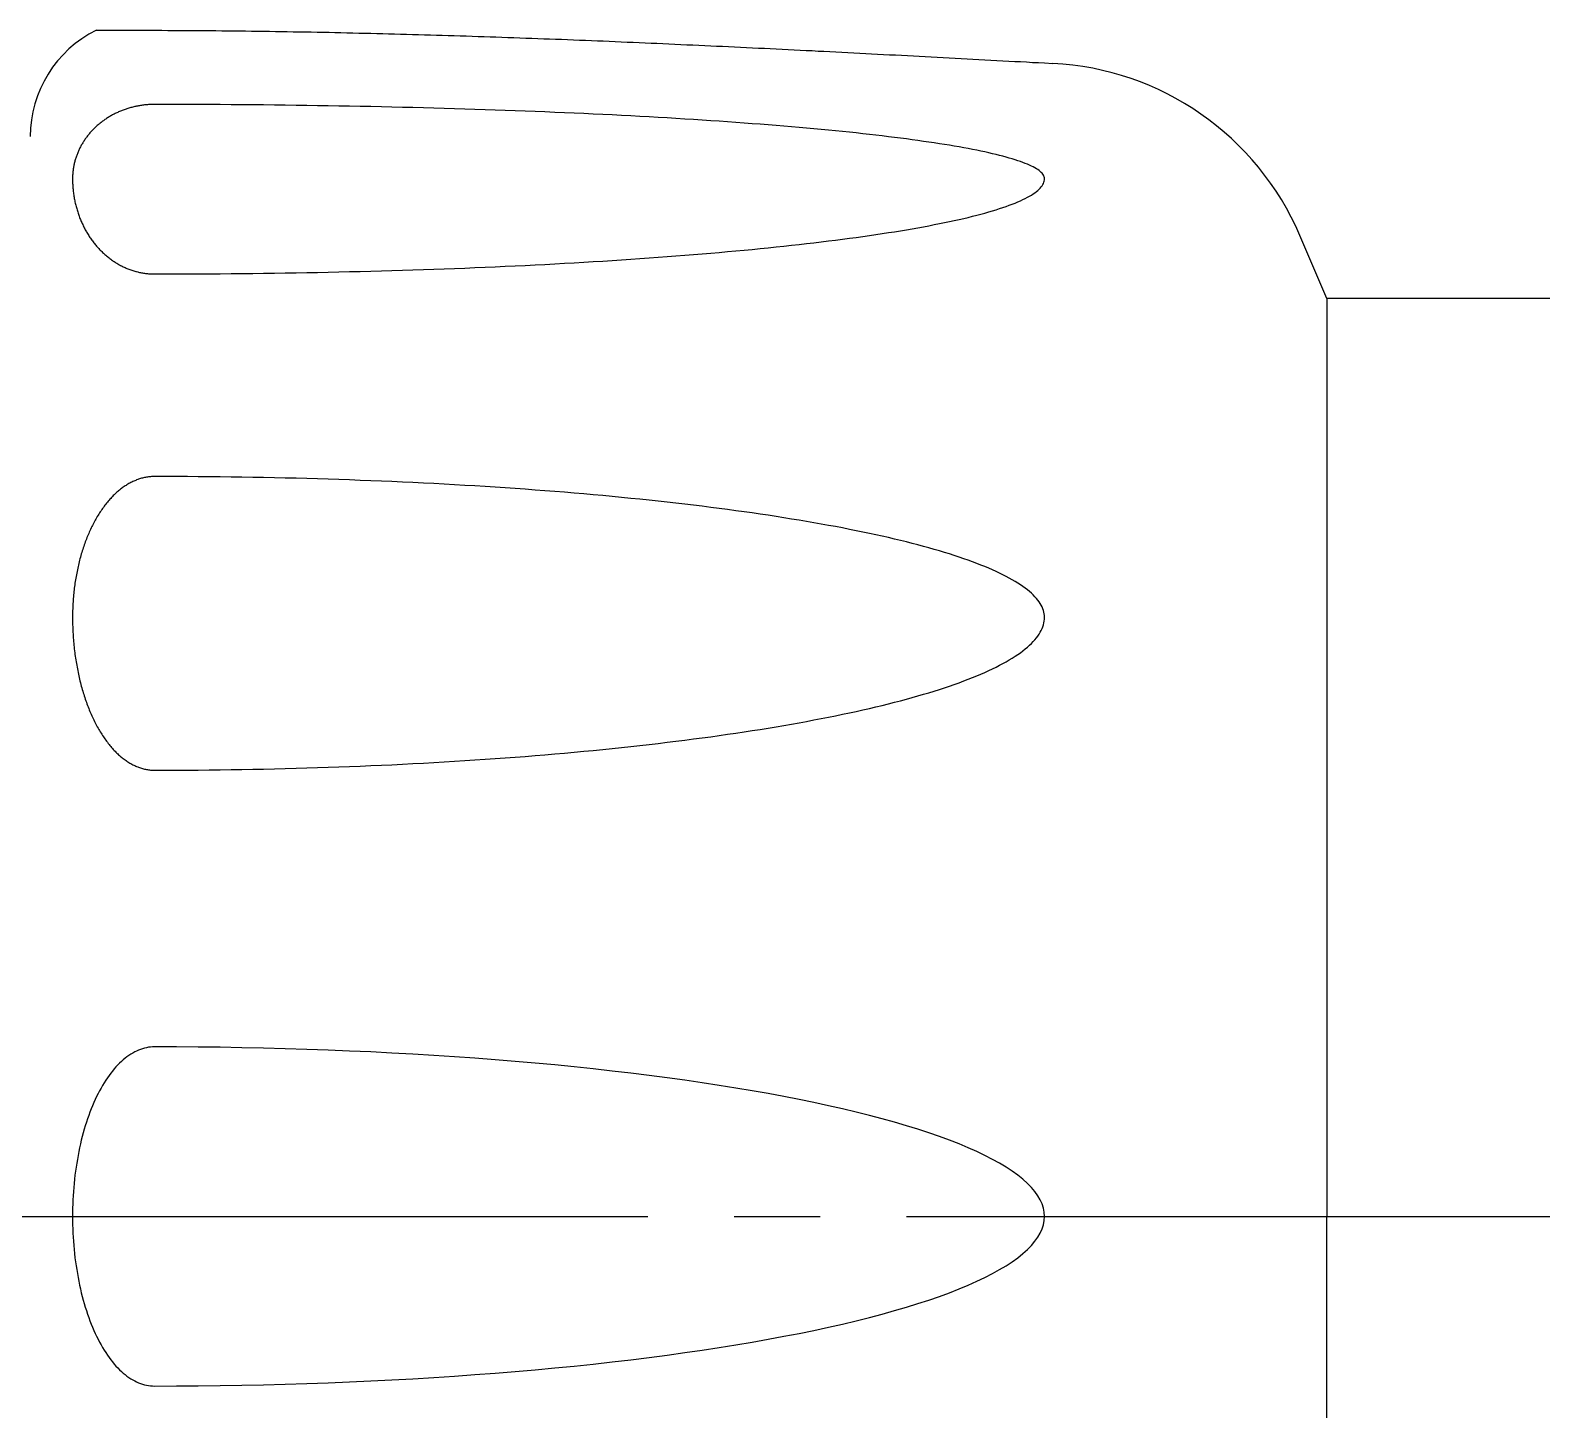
# Model space of a CAD drawing. Extents: x 71 to 290, y 122 to 219.
# Drawn here: x 151.58 to 177.86, y 174.88 to 198.86 of the extents above; entities that cross this region are included whole.
import ezdxf

# ---------------------------------------------------------------- set-up
doc = ezdxf.new("R2010")
doc.units = 0
doc.linetypes.add('CENTER', pattern=[17.5, 13, -1.5, 1.5, -1.5])
doc.layers.get('0').update_dxf_attribs({"linetype": 'CONTINUOUS'})
doc.layers.add('CENTER', color=1, linetype='CENTER')

msp = doc.modelspace()

# ---------------------------------------------------------------- linework, layer by layer
at = {"linetype": 'CONTINUOUS'}
for p, q in [((169.213, 198.289), (169.355, 198.282)), ((174.121, 194.196), (173.652, 195.291)), ((192.129, 194.196), (174.121, 194.196)), ((174.121, 194.196), (174.121, 178.242)), ((174.121, 162.287), (174.121, 178.242))]:
    msp.add_line(p, q, dxfattribs=at)
msp.add_polyline3d([(152.729, 198.857, 0), (152.833, 198.857, 0), (152.937, 198.857, 0), (153.041, 198.857, 0), (153.144, 198.858, 0), (153.248, 198.858, 0), (153.352, 198.858, 0), (153.455, 198.858, 0), (153.559, 198.857, 0), (153.663, 198.857, 0), (153.767, 198.857, 0), (153.87, 198.857, 0), (153.974, 198.856, 0), (154.078, 198.856, 0), (154.182, 198.856, 0), (154.285, 198.855, 0), (154.389, 198.854, 0), (154.493, 198.854, 0), (154.596, 198.853, 0), (154.7, 198.852, 0), (154.804, 198.851, 0), (154.908, 198.85, 0), (155.011, 198.849, 0), (155.115, 198.848, 0), (155.219, 198.847, 0), (155.322, 198.846, 0), (155.426, 198.844, 0), (155.53, 198.843, 0), (155.634, 198.841, 0), (155.737, 198.84, 0), (155.841, 198.838, 0), (155.945, 198.837, 0), (156.048, 198.835, 0), (156.152, 198.833, 0), (156.256, 198.832, 0), (156.36, 198.83, 0), (156.463, 198.828, 0), (156.567, 198.826, 0), (156.671, 198.824, 0), (156.774, 198.822, 0), (156.878, 198.82, 0), (156.982, 198.817, 0), (157.085, 198.815, 0), (157.189, 198.813, 0), (157.293, 198.81, 0), (157.396, 198.808, 0), (157.5, 198.805, 0), (157.604, 198.803, 0), (157.708, 198.8, 0), (157.811, 198.798, 0), (157.915, 198.795, 0), (158.019, 198.792, 0), (158.122, 198.789, 0), (158.226, 198.786, 0), (158.33, 198.784, 0), (158.433, 198.781, 0), (158.537, 198.778, 0), (158.641, 198.774, 0), (158.744, 198.771, 0), (158.848, 198.768, 0), (158.952, 198.765, 0), (159.055, 198.762, 0), (159.159, 198.758, 0), (159.263, 198.755, 0), (159.366, 198.752, 0), (159.47, 198.748, 0), (159.574, 198.745, 0), (159.677, 198.741, 0), (159.781, 198.738, 0), (159.885, 198.734, 0), (159.988, 198.73, 0), (160.092, 198.727, 0), (160.196, 198.723, 0), (160.299, 198.719, 0), (160.403, 198.715, 0), (160.507, 198.711, 0), (160.61, 198.708, 0), (160.714, 198.704, 0), (160.818, 198.7, 0), (160.921, 198.696, 0), (161.025, 198.691, 0), (161.129, 198.687, 0), (161.232, 198.683, 0), (161.336, 198.679, 0), (161.44, 198.675, 0), (161.543, 198.671, 0), (161.647, 198.666, 0), (161.751, 198.662, 0), (161.854, 198.658, 0), (161.958, 198.653, 0), (162.062, 198.649, 0), (162.165, 198.644, 0), (162.269, 198.64, 0), (162.373, 198.635, 0), (162.476, 198.631, 0), (162.58, 198.626, 0), (162.684, 198.621, 0), (162.787, 198.617, 0), (162.891, 198.612, 0), (162.995, 198.607, 0), (163.098, 198.603, 0), (163.202, 198.598, 0), (163.305, 198.593, 0), (163.409, 198.588, 0), (163.513, 198.583, 0), (163.616, 198.579, 0), (163.72, 198.574, 0), (163.824, 198.569, 0), (163.927, 198.564, 0), (164.031, 198.559, 0), (164.135, 198.554, 0), (164.238, 198.549, 0), (164.342, 198.544, 0), (164.446, 198.539, 0), (164.549, 198.534, 0), (164.653, 198.528, 0), (164.756, 198.523, 0), (164.86, 198.518, 0), (164.964, 198.513, 0), (165.067, 198.508, 0), (165.171, 198.503, 0), (165.275, 198.497, 0), (165.378, 198.492, 0), (165.482, 198.487, 0), (165.586, 198.482, 0), (165.689, 198.476, 0), (165.793, 198.471, 0), (165.896, 198.466, 0), (166, 198.46, 0), (166.104, 198.455, 0), (166.207, 198.449, 0), (166.311, 198.444, 0), (166.415, 198.439, 0), (166.518, 198.433, 0), (166.622, 198.428, 0), (166.726, 198.422, 0), (166.829, 198.417, 0), (166.933, 198.411, 0), (167.036, 198.406, 0), (167.14, 198.4, 0), (167.244, 198.395, 0), (167.347, 198.389, 0), (167.451, 198.384, 0), (167.555, 198.378, 0), (167.658, 198.373, 0), (167.762, 198.367, 0), (167.866, 198.362, 0), (167.969, 198.356, 0), (168.073, 198.351, 0), (168.176, 198.345, 0), (168.28, 198.34, 0), (168.384, 198.334, 0), (168.487, 198.328, 0), (168.591, 198.323, 0), (168.695, 198.317, 0), (168.798, 198.312, 0), (168.902, 198.306, 0), (169.006, 198.3, 0), (169.109, 198.295, 0), (169.213, 198.289, 0)])
for points in [[(153.743, 197.569, 0), (153.726, 197.569, 0), (153.708, 197.568, 0), (153.691, 197.568, 0), (153.673, 197.567, 0), (153.656, 197.566, 0), (153.638, 197.565, 0), (153.621, 197.564, 0), (153.603, 197.563, 0), (153.586, 197.561, 0), (153.569, 197.559, 0), (153.551, 197.557, 0), (153.534, 197.555, 0), (153.516, 197.552, 0), (153.499, 197.55, 0), (153.482, 197.547, 0), (153.465, 197.544, 0), (153.448, 197.541, 0), (153.43, 197.537, 0), (153.413, 197.534, 0), (153.396, 197.53, 0), (153.379, 197.526, 0), (153.362, 197.522, 0), (153.346, 197.518, 0), (153.329, 197.513, 0), (153.312, 197.508, 0), (153.295, 197.504, 0), (153.279, 197.498, 0), (153.262, 197.493, 0), (153.246, 197.488, 0), (153.229, 197.482, 0), (153.213, 197.476, 0), (153.197, 197.47, 0), (153.181, 197.464, 0), (153.165, 197.458, 0), (153.149, 197.451, 0), (153.133, 197.445, 0), (153.117, 197.438, 0), (153.101, 197.431, 0), (153.086, 197.424, 0), (153.07, 197.416, 0), (153.055, 197.409, 0), (153.04, 197.401, 0), (153.024, 197.393, 0), (153.009, 197.385, 0), (152.994, 197.377, 0), (152.979, 197.368, 0), (152.965, 197.36, 0), (152.95, 197.351, 0), (152.936, 197.342, 0), (152.921, 197.333, 0), (152.907, 197.324, 0), (152.893, 197.314, 0), (152.879, 197.305, 0), (152.865, 197.295, 0), (152.851, 197.285, 0), (152.837, 197.275, 0), (152.824, 197.265, 0), (152.811, 197.255, 0), (152.797, 197.245, 0), (152.784, 197.234, 0), (152.772, 197.223, 0), (152.759, 197.212, 0), (152.746, 197.201, 0), (152.734, 197.19, 0), (152.721, 197.179, 0), (152.709, 197.168, 0), (152.697, 197.156, 0), (152.685, 197.144, 0), (152.674, 197.133, 0), (152.662, 197.121, 0), (152.651, 197.109, 0), (152.64, 197.096, 0), (152.629, 197.084, 0), (152.618, 197.072, 0), (152.607, 197.059, 0), (152.596, 197.046, 0), (152.586, 197.034, 0), (152.576, 197.021, 0), (152.566, 197.008, 0), (152.556, 196.995, 0), (152.546, 196.981, 0), (152.537, 196.968, 0), (152.528, 196.954, 0), (152.519, 196.941, 0), (152.51, 196.927, 0), (152.501, 196.914, 0), (152.492, 196.9, 0), (152.484, 196.886, 0), (152.476, 196.872, 0), (152.468, 196.858, 0), (152.46, 196.843, 0), (152.453, 196.829, 0), (152.445, 196.815, 0), (152.438, 196.8, 0), (152.431, 196.786, 0), (152.424, 196.771, 0), (152.418, 196.756, 0), (152.411, 196.742, 0), (152.405, 196.727, 0), (152.399, 196.712, 0), (152.393, 196.697, 0), (152.388, 196.682, 0), (152.382, 196.667, 0), (152.377, 196.652, 0), (152.372, 196.637, 0), (152.367, 196.621, 0), (152.363, 196.606, 0), (152.358, 196.591, 0), (152.354, 196.575, 0), (152.35, 196.56, 0), (152.346, 196.544, 0), (152.343, 196.529, 0), (152.34, 196.513, 0), (152.336, 196.498, 0), (152.334, 196.482, 0), (152.331, 196.466, 0), (152.328, 196.451, 0), (152.326, 196.435, 0), (152.324, 196.419, 0), (152.322, 196.403, 0), (152.321, 196.388, 0), (152.319, 196.372, 0), (152.318, 196.356, 0), (152.317, 196.34, 0), (152.316, 196.324, 0), (152.316, 196.308, 0), (152.316, 196.293, 0), (152.315, 196.277, 0)], [(169.213, 196.277, 0), (169.212, 196.293, 0), (169.208, 196.308, 0), (169.202, 196.324, 0), (169.194, 196.34, 0), (169.184, 196.356, 0), (169.171, 196.372, 0), (169.156, 196.388, 0), (169.138, 196.403, 0), (169.119, 196.419, 0), (169.096, 196.435, 0), (169.072, 196.451, 0), (169.045, 196.466, 0), (169.016, 196.482, 0), (168.985, 196.498, 0), (168.951, 196.513, 0), (168.916, 196.529, 0), (168.877, 196.544, 0), (168.837, 196.56, 0), (168.794, 196.575, 0), (168.749, 196.591, 0), (168.702, 196.606, 0), (168.652, 196.621, 0), (168.601, 196.637, 0), (168.547, 196.652, 0), (168.49, 196.667, 0), (168.432, 196.682, 0), (168.371, 196.697, 0), (168.309, 196.712, 0), (168.243, 196.727, 0), (168.176, 196.742, 0), (168.107, 196.756, 0), (168.035, 196.771, 0), (167.962, 196.786, 0), (167.886, 196.8, 0), (167.808, 196.815, 0), (167.728, 196.829, 0), (167.645, 196.843, 0), (167.561, 196.858, 0), (167.475, 196.872, 0), (167.386, 196.886, 0), (167.296, 196.9, 0), (167.203, 196.914, 0), (167.109, 196.927, 0), (167.012, 196.941, 0), (166.913, 196.954, 0), (166.813, 196.968, 0), (166.71, 196.981, 0), (166.606, 196.995, 0), (166.499, 197.008, 0), (166.391, 197.021, 0), (166.281, 197.034, 0), (166.169, 197.046, 0), (166.054, 197.059, 0), (165.939, 197.072, 0), (165.821, 197.084, 0), (165.701, 197.096, 0), (165.58, 197.109, 0), (165.457, 197.121, 0), (165.332, 197.133, 0), (165.205, 197.144, 0), (165.077, 197.156, 0), (164.947, 197.168, 0), (164.815, 197.179, 0), (164.682, 197.19, 0), (164.547, 197.201, 0), (164.41, 197.212, 0), (164.272, 197.223, 0), (164.132, 197.234, 0), (163.991, 197.245, 0), (163.848, 197.255, 0), (163.703, 197.265, 0), (163.557, 197.275, 0), (163.41, 197.285, 0), (163.261, 197.295, 0), (163.11, 197.305, 0), (162.958, 197.314, 0), (162.805, 197.324, 0), (162.651, 197.333, 0), (162.495, 197.342, 0), (162.338, 197.351, 0), (162.179, 197.36, 0), (162.019, 197.368, 0), (161.858, 197.377, 0), (161.696, 197.385, 0), (161.533, 197.393, 0), (161.368, 197.401, 0), (161.202, 197.409, 0), (161.036, 197.416, 0), (160.868, 197.424, 0), (160.699, 197.431, 0), (160.528, 197.438, 0), (160.357, 197.445, 0), (160.185, 197.451, 0), (160.012, 197.458, 0), (159.838, 197.464, 0), (159.663, 197.47, 0), (159.487, 197.476, 0), (159.311, 197.482, 0), (159.133, 197.488, 0), (158.955, 197.493, 0), (158.776, 197.498, 0), (158.596, 197.504, 0), (158.415, 197.508, 0), (158.234, 197.513, 0), (158.052, 197.518, 0), (157.869, 197.522, 0), (157.686, 197.526, 0), (157.502, 197.53, 0), (157.318, 197.534, 0), (157.133, 197.537, 0), (156.947, 197.541, 0), (156.761, 197.544, 0), (156.575, 197.547, 0), (156.388, 197.55, 0), (156.201, 197.552, 0), (156.013, 197.555, 0), (155.825, 197.557, 0), (155.637, 197.559, 0), (155.448, 197.561, 0), (155.26, 197.563, 0), (155.071, 197.564, 0), (154.881, 197.565, 0), (154.692, 197.566, 0), (154.502, 197.567, 0), (154.313, 197.568, 0), (154.123, 197.568, 0), (153.933, 197.569, 0), (153.743, 197.569, 0)], [(152.315, 196.277, 0), (152.316, 196.256, 0), (152.316, 196.236, 0), (152.316, 196.216, 0), (152.317, 196.195, 0), (152.318, 196.175, 0), (152.319, 196.155, 0), (152.321, 196.135, 0), (152.322, 196.114, 0), (152.324, 196.094, 0), (152.326, 196.074, 0), (152.328, 196.054, 0), (152.331, 196.034, 0), (152.334, 196.014, 0), (152.336, 195.994, 0), (152.34, 195.974, 0), (152.343, 195.954, 0), (152.346, 195.934, 0), (152.35, 195.914, 0), (152.354, 195.894, 0), (152.358, 195.875, 0), (152.363, 195.855, 0), (152.367, 195.835, 0), (152.372, 195.816, 0), (152.377, 195.796, 0), (152.382, 195.777, 0), (152.388, 195.758, 0), (152.393, 195.738, 0), (152.399, 195.719, 0), (152.405, 195.7, 0), (152.411, 195.681, 0), (152.418, 195.662, 0), (152.424, 195.643, 0), (152.431, 195.625, 0), (152.438, 195.606, 0), (152.445, 195.587, 0), (152.453, 195.569, 0), (152.46, 195.551, 0), (152.468, 195.533, 0), (152.476, 195.514, 0), (152.484, 195.497, 0), (152.492, 195.479, 0), (152.501, 195.461, 0), (152.51, 195.443, 0), (152.519, 195.426, 0), (152.528, 195.408, 0), (152.537, 195.391, 0), (152.546, 195.374, 0), (152.556, 195.357, 0), (152.566, 195.34, 0), (152.576, 195.324, 0), (152.586, 195.307, 0), (152.596, 195.291, 0), (152.607, 195.275, 0), (152.618, 195.258, 0), (152.629, 195.243, 0), (152.64, 195.227, 0), (152.651, 195.211, 0), (152.662, 195.196, 0), (152.674, 195.18, 0), (152.685, 195.165, 0), (152.697, 195.15, 0), (152.709, 195.135, 0), (152.721, 195.121, 0), (152.734, 195.106, 0), (152.746, 195.092, 0), (152.759, 195.078, 0), (152.772, 195.064, 0), (152.784, 195.05, 0), (152.797, 195.037, 0), (152.811, 195.023, 0), (152.824, 195.01, 0), (152.837, 194.997, 0), (152.851, 194.985, 0), (152.865, 194.972, 0), (152.879, 194.96, 0), (152.893, 194.947, 0), (152.907, 194.935, 0), (152.921, 194.924, 0), (152.936, 194.912, 0), (152.95, 194.901, 0), (152.965, 194.889, 0), (152.979, 194.878, 0), (152.994, 194.868, 0), (153.009, 194.857, 0), (153.024, 194.847, 0), (153.04, 194.837, 0), (153.055, 194.827, 0), (153.07, 194.817, 0), (153.086, 194.808, 0), (153.101, 194.798, 0), (153.117, 194.789, 0), (153.133, 194.781, 0), (153.149, 194.772, 0), (153.165, 194.764, 0), (153.181, 194.756, 0), (153.197, 194.748, 0), (153.213, 194.74, 0), (153.229, 194.733, 0), (153.246, 194.725, 0), (153.262, 194.718, 0), (153.279, 194.712, 0), (153.295, 194.705, 0), (153.312, 194.699, 0), (153.329, 194.693, 0), (153.346, 194.687, 0), (153.362, 194.682, 0), (153.379, 194.676, 0), (153.396, 194.671, 0), (153.413, 194.666, 0), (153.43, 194.662, 0), (153.448, 194.658, 0), (153.465, 194.653, 0), (153.482, 194.65, 0), (153.499, 194.646, 0), (153.516, 194.643, 0), (153.534, 194.64, 0), (153.551, 194.637, 0), (153.569, 194.634, 0), (153.586, 194.632, 0), (153.603, 194.63, 0), (153.621, 194.628, 0), (153.638, 194.626, 0), (153.656, 194.625, 0), (153.673, 194.624, 0), (153.691, 194.623, 0), (153.708, 194.622, 0), (153.726, 194.622, 0), (153.743, 194.622, 0)], [(153.743, 194.622, 0), (153.933, 194.622, 0), (154.123, 194.622, 0), (154.313, 194.623, 0), (154.502, 194.624, 0), (154.692, 194.625, 0), (154.881, 194.626, 0), (155.071, 194.628, 0), (155.26, 194.63, 0), (155.448, 194.632, 0), (155.637, 194.634, 0), (155.825, 194.637, 0), (156.013, 194.64, 0), (156.201, 194.643, 0), (156.388, 194.646, 0), (156.575, 194.65, 0), (156.761, 194.653, 0), (156.947, 194.658, 0), (157.133, 194.662, 0), (157.318, 194.666, 0), (157.502, 194.671, 0), (157.686, 194.676, 0), (157.869, 194.682, 0), (158.052, 194.687, 0), (158.234, 194.693, 0), (158.415, 194.699, 0), (158.596, 194.705, 0), (158.776, 194.712, 0), (158.955, 194.718, 0), (159.133, 194.725, 0), (159.311, 194.733, 0), (159.487, 194.74, 0), (159.663, 194.748, 0), (159.838, 194.756, 0), (160.012, 194.764, 0), (160.185, 194.772, 0), (160.357, 194.781, 0), (160.528, 194.789, 0), (160.699, 194.798, 0), (160.868, 194.808, 0), (161.036, 194.817, 0), (161.202, 194.827, 0), (161.368, 194.837, 0), (161.533, 194.847, 0), (161.696, 194.857, 0), (161.858, 194.868, 0), (162.019, 194.878, 0), (162.179, 194.889, 0), (162.338, 194.901, 0), (162.495, 194.912, 0), (162.651, 194.924, 0), (162.805, 194.935, 0), (162.958, 194.947, 0), (163.11, 194.96, 0), (163.261, 194.972, 0), (163.41, 194.985, 0), (163.557, 194.997, 0), (163.703, 195.01, 0), (163.848, 195.023, 0), (163.991, 195.037, 0), (164.132, 195.05, 0), (164.272, 195.064, 0), (164.41, 195.078, 0), (164.547, 195.092, 0), (164.682, 195.106, 0), (164.815, 195.121, 0), (164.947, 195.135, 0), (165.077, 195.15, 0), (165.205, 195.165, 0), (165.332, 195.18, 0), (165.457, 195.196, 0), (165.58, 195.211, 0), (165.701, 195.227, 0), (165.821, 195.243, 0), (165.939, 195.258, 0), (166.054, 195.275, 0), (166.169, 195.291, 0), (166.281, 195.307, 0), (166.391, 195.324, 0), (166.499, 195.34, 0), (166.606, 195.357, 0), (166.71, 195.374, 0), (166.813, 195.391, 0), (166.913, 195.408, 0), (167.012, 195.426, 0), (167.109, 195.443, 0), (167.203, 195.461, 0), (167.296, 195.479, 0), (167.386, 195.497, 0), (167.475, 195.514, 0), (167.561, 195.533, 0), (167.645, 195.551, 0), (167.728, 195.569, 0), (167.808, 195.587, 0), (167.886, 195.606, 0), (167.962, 195.625, 0), (168.035, 195.643, 0), (168.107, 195.662, 0), (168.176, 195.681, 0), (168.243, 195.7, 0), (168.309, 195.719, 0), (168.371, 195.738, 0), (168.432, 195.758, 0), (168.49, 195.777, 0), (168.547, 195.796, 0), (168.601, 195.816, 0), (168.652, 195.835, 0), (168.702, 195.855, 0), (168.749, 195.875, 0), (168.794, 195.894, 0), (168.837, 195.914, 0), (168.877, 195.934, 0), (168.916, 195.954, 0), (168.951, 195.974, 0), (168.985, 195.994, 0), (169.016, 196.014, 0), (169.045, 196.034, 0), (169.072, 196.054, 0), (169.096, 196.074, 0), (169.119, 196.094, 0), (169.138, 196.114, 0), (169.156, 196.135, 0), (169.171, 196.155, 0), (169.184, 196.175, 0), (169.194, 196.195, 0), (169.202, 196.216, 0), (169.208, 196.236, 0), (169.212, 196.256, 0), (169.213, 196.277, 0)], [(153.743, 191.102, 0), (153.726, 191.101, 0), (153.708, 191.101, 0), (153.691, 191.1, 0), (153.673, 191.099, 0), (153.656, 191.097, 0), (153.638, 191.095, 0), (153.621, 191.093, 0), (153.603, 191.09, 0), (153.586, 191.087, 0), (153.569, 191.083, 0), (153.551, 191.079, 0), (153.534, 191.075, 0), (153.516, 191.071, 0), (153.499, 191.066, 0), (153.482, 191.06, 0), (153.465, 191.055, 0), (153.448, 191.049, 0), (153.43, 191.042, 0), (153.413, 191.035, 0), (153.396, 191.028, 0), (153.379, 191.021, 0), (153.362, 191.013, 0), (153.346, 191.005, 0), (153.329, 190.996, 0), (153.312, 190.987, 0), (153.295, 190.978, 0), (153.279, 190.968, 0), (153.262, 190.959, 0), (153.246, 190.948, 0), (153.229, 190.938, 0), (153.213, 190.927, 0), (153.197, 190.915, 0), (153.181, 190.904, 0), (153.165, 190.892, 0), (153.149, 190.879, 0), (153.133, 190.867, 0), (153.117, 190.854, 0), (153.101, 190.84, 0), (153.086, 190.827, 0), (153.07, 190.813, 0), (153.055, 190.798, 0), (153.04, 190.784, 0), (153.024, 190.769, 0), (153.009, 190.753, 0), (152.994, 190.738, 0), (152.979, 190.722, 0), (152.965, 190.706, 0), (152.95, 190.689, 0), (152.936, 190.672, 0), (152.921, 190.655, 0), (152.907, 190.638, 0), (152.893, 190.62, 0), (152.879, 190.602, 0), (152.865, 190.584, 0), (152.851, 190.565, 0), (152.837, 190.546, 0), (152.824, 190.527, 0), (152.811, 190.507, 0), (152.797, 190.488, 0), (152.784, 190.468, 0), (152.772, 190.447, 0), (152.759, 190.427, 0), (152.746, 190.406, 0), (152.734, 190.385, 0), (152.721, 190.363, 0), (152.709, 190.342, 0), (152.697, 190.32, 0), (152.685, 190.298, 0), (152.674, 190.275, 0), (152.662, 190.253, 0), (152.651, 190.23, 0), (152.64, 190.207, 0), (152.629, 190.183, 0), (152.618, 190.16, 0), (152.607, 190.136, 0), (152.596, 190.112, 0), (152.586, 190.088, 0), (152.576, 190.063, 0), (152.566, 190.039, 0), (152.556, 190.014, 0), (152.546, 189.989, 0), (152.537, 189.964, 0), (152.528, 189.938, 0), (152.519, 189.912, 0), (152.51, 189.887, 0), (152.501, 189.86, 0), (152.492, 189.834, 0), (152.484, 189.808, 0), (152.476, 189.781, 0), (152.468, 189.755, 0), (152.46, 189.728, 0), (152.453, 189.701, 0), (152.445, 189.673, 0), (152.438, 189.646, 0), (152.431, 189.618, 0), (152.424, 189.591, 0), (152.418, 189.563, 0), (152.411, 189.535, 0), (152.405, 189.507, 0), (152.399, 189.479, 0), (152.393, 189.45, 0), (152.388, 189.422, 0), (152.382, 189.393, 0), (152.377, 189.365, 0), (152.372, 189.336, 0), (152.367, 189.307, 0), (152.363, 189.278, 0), (152.358, 189.249, 0), (152.354, 189.22, 0), (152.35, 189.19, 0), (152.346, 189.161, 0), (152.343, 189.132, 0), (152.34, 189.102, 0), (152.336, 189.073, 0), (152.334, 189.043, 0), (152.331, 189.013, 0), (152.328, 188.984, 0), (152.326, 188.954, 0), (152.324, 188.924, 0), (152.322, 188.894, 0), (152.321, 188.864, 0), (152.319, 188.834, 0), (152.318, 188.804, 0), (152.317, 188.774, 0), (152.316, 188.744, 0), (152.316, 188.714, 0), (152.316, 188.684, 0), (152.315, 188.654, 0)], [(169.213, 188.654, 0), (169.212, 188.684, 0), (169.208, 188.714, 0), (169.202, 188.744, 0), (169.194, 188.774, 0), (169.184, 188.804, 0), (169.171, 188.834, 0), (169.156, 188.864, 0), (169.138, 188.894, 0), (169.119, 188.924, 0), (169.096, 188.954, 0), (169.072, 188.984, 0), (169.045, 189.013, 0), (169.016, 189.043, 0), (168.985, 189.073, 0), (168.951, 189.102, 0), (168.916, 189.132, 0), (168.877, 189.161, 0), (168.837, 189.19, 0), (168.794, 189.22, 0), (168.749, 189.249, 0), (168.702, 189.278, 0), (168.652, 189.307, 0), (168.601, 189.336, 0), (168.547, 189.365, 0), (168.49, 189.393, 0), (168.432, 189.422, 0), (168.371, 189.45, 0), (168.309, 189.479, 0), (168.243, 189.507, 0), (168.176, 189.535, 0), (168.107, 189.563, 0), (168.035, 189.591, 0), (167.962, 189.618, 0), (167.886, 189.646, 0), (167.808, 189.673, 0), (167.728, 189.701, 0), (167.645, 189.728, 0), (167.561, 189.755, 0), (167.475, 189.781, 0), (167.386, 189.808, 0), (167.296, 189.834, 0), (167.203, 189.86, 0), (167.109, 189.887, 0), (167.012, 189.912, 0), (166.913, 189.938, 0), (166.813, 189.964, 0), (166.71, 189.989, 0), (166.606, 190.014, 0), (166.499, 190.039, 0), (166.391, 190.063, 0), (166.281, 190.088, 0), (166.169, 190.112, 0), (166.054, 190.136, 0), (165.939, 190.16, 0), (165.821, 190.183, 0), (165.701, 190.207, 0), (165.58, 190.23, 0), (165.457, 190.253, 0), (165.332, 190.275, 0), (165.205, 190.298, 0), (165.077, 190.32, 0), (164.947, 190.342, 0), (164.815, 190.363, 0), (164.682, 190.385, 0), (164.547, 190.406, 0), (164.41, 190.427, 0), (164.272, 190.447, 0), (164.132, 190.468, 0), (163.991, 190.488, 0), (163.848, 190.507, 0), (163.703, 190.527, 0), (163.557, 190.546, 0), (163.41, 190.565, 0), (163.261, 190.584, 0), (163.11, 190.602, 0), (162.958, 190.62, 0), (162.805, 190.638, 0), (162.651, 190.655, 0), (162.495, 190.672, 0), (162.338, 190.689, 0), (162.179, 190.706, 0), (162.019, 190.722, 0), (161.858, 190.738, 0), (161.696, 190.753, 0), (161.533, 190.769, 0), (161.368, 190.784, 0), (161.202, 190.798, 0), (161.036, 190.813, 0), (160.868, 190.827, 0), (160.699, 190.84, 0), (160.528, 190.854, 0), (160.357, 190.867, 0), (160.185, 190.879, 0), (160.012, 190.892, 0), (159.838, 190.904, 0), (159.663, 190.915, 0), (159.487, 190.927, 0), (159.311, 190.938, 0), (159.133, 190.948, 0), (158.955, 190.959, 0), (158.776, 190.968, 0), (158.596, 190.978, 0), (158.415, 190.987, 0), (158.234, 190.996, 0), (158.052, 191.005, 0), (157.869, 191.013, 0), (157.686, 191.021, 0), (157.502, 191.028, 0), (157.318, 191.035, 0), (157.133, 191.042, 0), (156.947, 191.049, 0), (156.761, 191.055, 0), (156.575, 191.06, 0), (156.388, 191.066, 0), (156.201, 191.071, 0), (156.013, 191.075, 0), (155.825, 191.079, 0), (155.637, 191.083, 0), (155.448, 191.087, 0), (155.26, 191.09, 0), (155.071, 191.093, 0), (154.881, 191.095, 0), (154.692, 191.097, 0), (154.502, 191.099, 0), (154.313, 191.1, 0), (154.123, 191.101, 0), (153.933, 191.101, 0), (153.743, 191.102, 0)], [(152.315, 188.654, 0), (152.316, 188.622, 0), (152.316, 188.589, 0), (152.316, 188.556, 0), (152.317, 188.524, 0), (152.318, 188.491, 0), (152.319, 188.459, 0), (152.321, 188.426, 0), (152.322, 188.394, 0), (152.324, 188.361, 0), (152.326, 188.329, 0), (152.328, 188.297, 0), (152.331, 188.264, 0), (152.334, 188.232, 0), (152.336, 188.2, 0), (152.34, 188.168, 0), (152.343, 188.136, 0), (152.346, 188.104, 0), (152.35, 188.072, 0), (152.354, 188.04, 0), (152.358, 188.009, 0), (152.363, 187.977, 0), (152.367, 187.945, 0), (152.372, 187.914, 0), (152.377, 187.883, 0), (152.382, 187.852, 0), (152.388, 187.821, 0), (152.393, 187.79, 0), (152.399, 187.759, 0), (152.405, 187.728, 0), (152.411, 187.698, 0), (152.418, 187.668, 0), (152.424, 187.637, 0), (152.431, 187.607, 0), (152.438, 187.577, 0), (152.445, 187.548, 0), (152.453, 187.518, 0), (152.46, 187.489, 0), (152.468, 187.459, 0), (152.476, 187.43, 0), (152.484, 187.402, 0), (152.492, 187.373, 0), (152.501, 187.344, 0), (152.51, 187.316, 0), (152.519, 187.288, 0), (152.528, 187.26, 0), (152.537, 187.233, 0), (152.546, 187.205, 0), (152.556, 187.178, 0), (152.566, 187.151, 0), (152.576, 187.124, 0), (152.586, 187.098, 0), (152.596, 187.071, 0), (152.607, 187.045, 0), (152.618, 187.019, 0), (152.629, 186.994, 0), (152.64, 186.969, 0), (152.651, 186.943, 0), (152.662, 186.919, 0), (152.674, 186.894, 0), (152.685, 186.87, 0), (152.697, 186.846, 0), (152.709, 186.822, 0), (152.721, 186.798, 0), (152.734, 186.775, 0), (152.746, 186.752, 0), (152.759, 186.73, 0), (152.772, 186.707, 0), (152.784, 186.685, 0), (152.797, 186.664, 0), (152.811, 186.642, 0), (152.824, 186.621, 0), (152.837, 186.6, 0), (152.851, 186.58, 0), (152.865, 186.559, 0), (152.879, 186.54, 0), (152.893, 186.52, 0), (152.907, 186.501, 0), (152.921, 186.482, 0), (152.936, 186.463, 0), (152.95, 186.445, 0), (152.965, 186.427, 0), (152.979, 186.409, 0), (152.994, 186.392, 0), (153.009, 186.375, 0), (153.024, 186.358, 0), (153.04, 186.342, 0), (153.055, 186.326, 0), (153.07, 186.311, 0), (153.086, 186.296, 0), (153.101, 186.281, 0), (153.117, 186.266, 0), (153.133, 186.252, 0), (153.149, 186.238, 0), (153.165, 186.225, 0), (153.181, 186.212, 0), (153.197, 186.199, 0), (153.213, 186.187, 0), (153.229, 186.175, 0), (153.246, 186.164, 0), (153.262, 186.152, 0), (153.279, 186.142, 0), (153.295, 186.131, 0), (153.312, 186.121, 0), (153.329, 186.111, 0), (153.346, 186.102, 0), (153.362, 186.093, 0), (153.379, 186.085, 0), (153.396, 186.077, 0), (153.413, 186.069, 0), (153.43, 186.062, 0), (153.448, 186.055, 0), (153.465, 186.048, 0), (153.482, 186.042, 0), (153.499, 186.036, 0), (153.516, 186.031, 0), (153.534, 186.026, 0), (153.551, 186.021, 0), (153.569, 186.017, 0), (153.586, 186.013, 0), (153.603, 186.01, 0), (153.621, 186.007, 0), (153.638, 186.004, 0), (153.656, 186.002, 0), (153.673, 186, 0), (153.691, 185.999, 0), (153.708, 185.998, 0), (153.726, 185.997, 0), (153.743, 185.997, 0)], [(153.743, 185.997, 0), (153.933, 185.997, 0), (154.123, 185.998, 0), (154.313, 185.999, 0), (154.502, 186, 0), (154.692, 186.002, 0), (154.881, 186.004, 0), (155.071, 186.007, 0), (155.26, 186.01, 0), (155.448, 186.013, 0), (155.637, 186.017, 0), (155.825, 186.021, 0), (156.013, 186.026, 0), (156.201, 186.031, 0), (156.388, 186.036, 0), (156.575, 186.042, 0), (156.761, 186.048, 0), (156.947, 186.055, 0), (157.133, 186.062, 0), (157.318, 186.069, 0), (157.502, 186.077, 0), (157.686, 186.085, 0), (157.869, 186.093, 0), (158.052, 186.102, 0), (158.234, 186.111, 0), (158.415, 186.121, 0), (158.596, 186.131, 0), (158.776, 186.142, 0), (158.955, 186.152, 0), (159.133, 186.164, 0), (159.311, 186.175, 0), (159.487, 186.187, 0), (159.663, 186.199, 0), (159.838, 186.212, 0), (160.012, 186.225, 0), (160.185, 186.238, 0), (160.357, 186.252, 0), (160.528, 186.266, 0), (160.699, 186.281, 0), (160.868, 186.296, 0), (161.036, 186.311, 0), (161.202, 186.326, 0), (161.368, 186.342, 0), (161.533, 186.358, 0), (161.696, 186.375, 0), (161.858, 186.392, 0), (162.019, 186.409, 0), (162.179, 186.427, 0), (162.338, 186.445, 0), (162.495, 186.463, 0), (162.651, 186.482, 0), (162.805, 186.501, 0), (162.958, 186.52, 0), (163.11, 186.54, 0), (163.261, 186.559, 0), (163.41, 186.58, 0), (163.557, 186.6, 0), (163.703, 186.621, 0), (163.848, 186.642, 0), (163.991, 186.664, 0), (164.132, 186.685, 0), (164.272, 186.707, 0), (164.41, 186.73, 0), (164.547, 186.752, 0), (164.682, 186.775, 0), (164.815, 186.798, 0), (164.947, 186.822, 0), (165.077, 186.846, 0), (165.205, 186.87, 0), (165.332, 186.894, 0), (165.457, 186.919, 0), (165.58, 186.943, 0), (165.701, 186.969, 0), (165.821, 186.994, 0), (165.939, 187.019, 0), (166.054, 187.045, 0), (166.169, 187.071, 0), (166.281, 187.098, 0), (166.391, 187.124, 0), (166.499, 187.151, 0), (166.606, 187.178, 0), (166.71, 187.205, 0), (166.813, 187.233, 0), (166.913, 187.26, 0), (167.012, 187.288, 0), (167.109, 187.316, 0), (167.203, 187.344, 0), (167.296, 187.373, 0), (167.386, 187.402, 0), (167.475, 187.43, 0), (167.561, 187.459, 0), (167.645, 187.489, 0), (167.728, 187.518, 0), (167.808, 187.548, 0), (167.886, 187.577, 0), (167.962, 187.607, 0), (168.035, 187.637, 0), (168.107, 187.668, 0), (168.176, 187.698, 0), (168.243, 187.728, 0), (168.309, 187.759, 0), (168.371, 187.79, 0), (168.432, 187.821, 0), (168.49, 187.852, 0), (168.547, 187.883, 0), (168.601, 187.914, 0), (168.652, 187.945, 0), (168.702, 187.977, 0), (168.749, 188.009, 0), (168.794, 188.04, 0), (168.837, 188.072, 0), (168.877, 188.104, 0), (168.916, 188.136, 0), (168.951, 188.168, 0), (168.985, 188.2, 0), (169.016, 188.232, 0), (169.045, 188.264, 0), (169.072, 188.297, 0), (169.096, 188.329, 0), (169.119, 188.361, 0), (169.138, 188.394, 0), (169.156, 188.426, 0), (169.171, 188.459, 0), (169.184, 188.491, 0), (169.194, 188.524, 0), (169.202, 188.556, 0), (169.208, 188.589, 0), (169.212, 188.622, 0), (169.213, 188.654, 0)], [(153.743, 181.189, 0), (153.708, 181.188, 0), (153.673, 181.185, 0), (153.638, 181.181, 0), (153.603, 181.174, 0), (153.569, 181.166, 0), (153.534, 181.157, 0), (153.499, 181.145, 0), (153.465, 181.132, 0), (153.43, 181.117, 0), (153.396, 181.1, 0), (153.362, 181.082, 0), (153.329, 181.062, 0), (153.295, 181.04, 0), (153.262, 181.016, 0), (153.229, 180.991, 0), (153.197, 180.964, 0), (153.165, 180.936, 0), (153.133, 180.906, 0), (153.101, 180.874, 0), (153.07, 180.841, 0), (153.04, 180.806, 0), (153.009, 180.769, 0), (152.979, 180.731, 0), (152.95, 180.692, 0), (152.921, 180.651, 0), (152.893, 180.609, 0), (152.865, 180.565, 0), (152.837, 180.52, 0), (152.811, 180.473, 0), (152.784, 180.425, 0), (152.759, 180.376, 0), (152.734, 180.325, 0), (152.709, 180.274, 0), (152.685, 180.221, 0), (152.662, 180.166, 0), (152.64, 180.111, 0), (152.618, 180.055, 0), (152.596, 179.997, 0), (152.576, 179.938, 0), (152.556, 179.879, 0), (152.537, 179.818, 0), (152.519, 179.757, 0), (152.501, 179.694, 0), (152.484, 179.631, 0), (152.468, 179.567, 0), (152.453, 179.502, 0), (152.438, 179.436, 0), (152.424, 179.369, 0), (152.411, 179.302, 0), (152.399, 179.234, 0), (152.388, 179.166, 0), (152.377, 179.097, 0), (152.367, 179.028, 0), (152.358, 178.958, 0), (152.35, 178.887, 0), (152.343, 178.816, 0), (152.336, 178.745, 0), (152.331, 178.674, 0), (152.326, 178.602, 0), (152.322, 178.53, 0), (152.319, 178.458, 0), (152.317, 178.386, 0), (152.316, 178.314, 0), (152.315, 178.242, 0), (152.316, 178.169, 0), (152.317, 178.097, 0), (152.319, 178.025, 0), (152.322, 177.953, 0), (152.326, 177.881, 0), (152.331, 177.809, 0), (152.336, 177.738, 0), (152.343, 177.667, 0), (152.35, 177.596, 0), (152.358, 177.525, 0), (152.367, 177.455, 0), (152.377, 177.386, 0), (152.388, 177.317, 0), (152.399, 177.249, 0), (152.411, 177.181, 0), (152.424, 177.114, 0), (152.438, 177.047, 0), (152.453, 176.981, 0), (152.468, 176.916, 0), (152.484, 176.852, 0), (152.501, 176.789, 0), (152.519, 176.726, 0), (152.537, 176.665, 0), (152.556, 176.604, 0), (152.576, 176.545, 0), (152.596, 176.486, 0), (152.618, 176.428, 0), (152.64, 176.372, 0), (152.662, 176.317, 0), (152.685, 176.262, 0), (152.709, 176.209, 0), (152.734, 176.158, 0), (152.759, 176.107, 0), (152.784, 176.058, 0), (152.811, 176.01, 0), (152.837, 175.963, 0), (152.865, 175.918, 0), (152.893, 175.874, 0), (152.921, 175.832, 0), (152.95, 175.791, 0), (152.979, 175.752, 0), (153.009, 175.714, 0), (153.04, 175.677, 0), (153.07, 175.642, 0), (153.101, 175.609, 0), (153.133, 175.577, 0), (153.165, 175.547, 0), (153.197, 175.519, 0), (153.229, 175.492, 0), (153.262, 175.467, 0), (153.295, 175.443, 0), (153.329, 175.421, 0), (153.362, 175.401, 0), (153.396, 175.383, 0), (153.43, 175.366, 0), (153.465, 175.351, 0), (153.499, 175.338, 0), (153.534, 175.326, 0), (153.569, 175.317, 0), (153.603, 175.309, 0), (153.638, 175.302, 0), (153.673, 175.298, 0), (153.708, 175.295, 0), (153.743, 175.294, 0)], [(153.743, 175.294, 0), (154.123, 175.295, 0), (154.502, 175.298, 0), (154.881, 175.302, 0), (155.26, 175.309, 0), (155.637, 175.317, 0), (156.013, 175.326, 0), (156.388, 175.338, 0), (156.761, 175.351, 0), (157.133, 175.366, 0), (157.502, 175.383, 0), (157.869, 175.401, 0), (158.234, 175.421, 0), (158.596, 175.443, 0), (158.955, 175.467, 0), (159.311, 175.492, 0), (159.663, 175.519, 0), (160.012, 175.547, 0), (160.357, 175.577, 0), (160.699, 175.609, 0), (161.036, 175.642, 0), (161.368, 175.677, 0), (161.696, 175.714, 0), (162.019, 175.752, 0), (162.338, 175.791, 0), (162.651, 175.832, 0), (162.958, 175.874, 0), (163.261, 175.918, 0), (163.557, 175.963, 0), (163.848, 176.01, 0), (164.132, 176.058, 0), (164.41, 176.107, 0), (164.682, 176.158, 0), (164.947, 176.209, 0), (165.205, 176.262, 0), (165.457, 176.317, 0), (165.701, 176.372, 0), (165.939, 176.428, 0), (166.169, 176.486, 0), (166.391, 176.545, 0), (166.606, 176.604, 0), (166.813, 176.665, 0), (167.012, 176.726, 0), (167.203, 176.789, 0), (167.386, 176.852, 0), (167.561, 176.916, 0), (167.728, 176.981, 0), (167.886, 177.047, 0), (168.035, 177.114, 0), (168.176, 177.181, 0), (168.309, 177.249, 0), (168.432, 177.317, 0), (168.547, 177.386, 0), (168.652, 177.455, 0), (168.749, 177.525, 0), (168.837, 177.596, 0), (168.916, 177.667, 0), (168.985, 177.738, 0), (169.045, 177.809, 0), (169.096, 177.881, 0), (169.138, 177.953, 0), (169.171, 178.025, 0), (169.194, 178.097, 0), (169.208, 178.169, 0), (169.213, 178.242, 0), (169.208, 178.314, 0), (169.194, 178.386, 0), (169.171, 178.458, 0), (169.138, 178.53, 0), (169.096, 178.602, 0), (169.045, 178.674, 0), (168.985, 178.745, 0), (168.916, 178.816, 0), (168.837, 178.887, 0), (168.749, 178.958, 0), (168.652, 179.028, 0), (168.547, 179.097, 0), (168.432, 179.166, 0), (168.309, 179.234, 0), (168.176, 179.302, 0), (168.035, 179.369, 0), (167.886, 179.436, 0), (167.728, 179.502, 0), (167.561, 179.567, 0), (167.386, 179.631, 0), (167.203, 179.694, 0), (167.012, 179.757, 0), (166.813, 179.818, 0), (166.606, 179.879, 0), (166.391, 179.938, 0), (166.169, 179.997, 0), (165.939, 180.055, 0), (165.701, 180.111, 0), (165.457, 180.166, 0), (165.205, 180.221, 0), (164.947, 180.274, 0), (164.682, 180.325, 0), (164.41, 180.376, 0), (164.132, 180.425, 0), (163.848, 180.473, 0), (163.557, 180.52, 0), (163.261, 180.565, 0), (162.958, 180.609, 0), (162.651, 180.651, 0), (162.338, 180.692, 0), (162.019, 180.731, 0), (161.696, 180.769, 0), (161.368, 180.806, 0), (161.036, 180.841, 0), (160.699, 180.874, 0), (160.357, 180.906, 0), (160.012, 180.936, 0), (159.663, 180.964, 0), (159.311, 180.991, 0), (158.955, 181.016, 0), (158.596, 181.04, 0), (158.234, 181.062, 0), (157.869, 181.082, 0), (157.502, 181.1, 0), (157.133, 181.117, 0), (156.761, 181.132, 0), (156.388, 181.145, 0), (156.013, 181.157, 0), (155.637, 181.166, 0), (155.26, 181.174, 0), (154.881, 181.181, 0), (154.502, 181.185, 0), (154.123, 181.188, 0), (153.743, 181.189, 0)]]:
    msp.add_polyline3d(points, dxfattribs=at)
for centre, radius, start, end in [((153.64, 197.009), 2.06, 116.2341, 180), ((169.107, 193.344), 4.944, 23.184, 87.123)]:
    msp.add_arc(centre, radius, start, end, dxfattribs=at)
at = {"layer": 'CENTER', "color": 1, "linetype": 'CENTER'}
msp.add_line((131.815, 178.242), (290.108, 178.242), dxfattribs=at)

doc.saveas('drawing.dxf')
